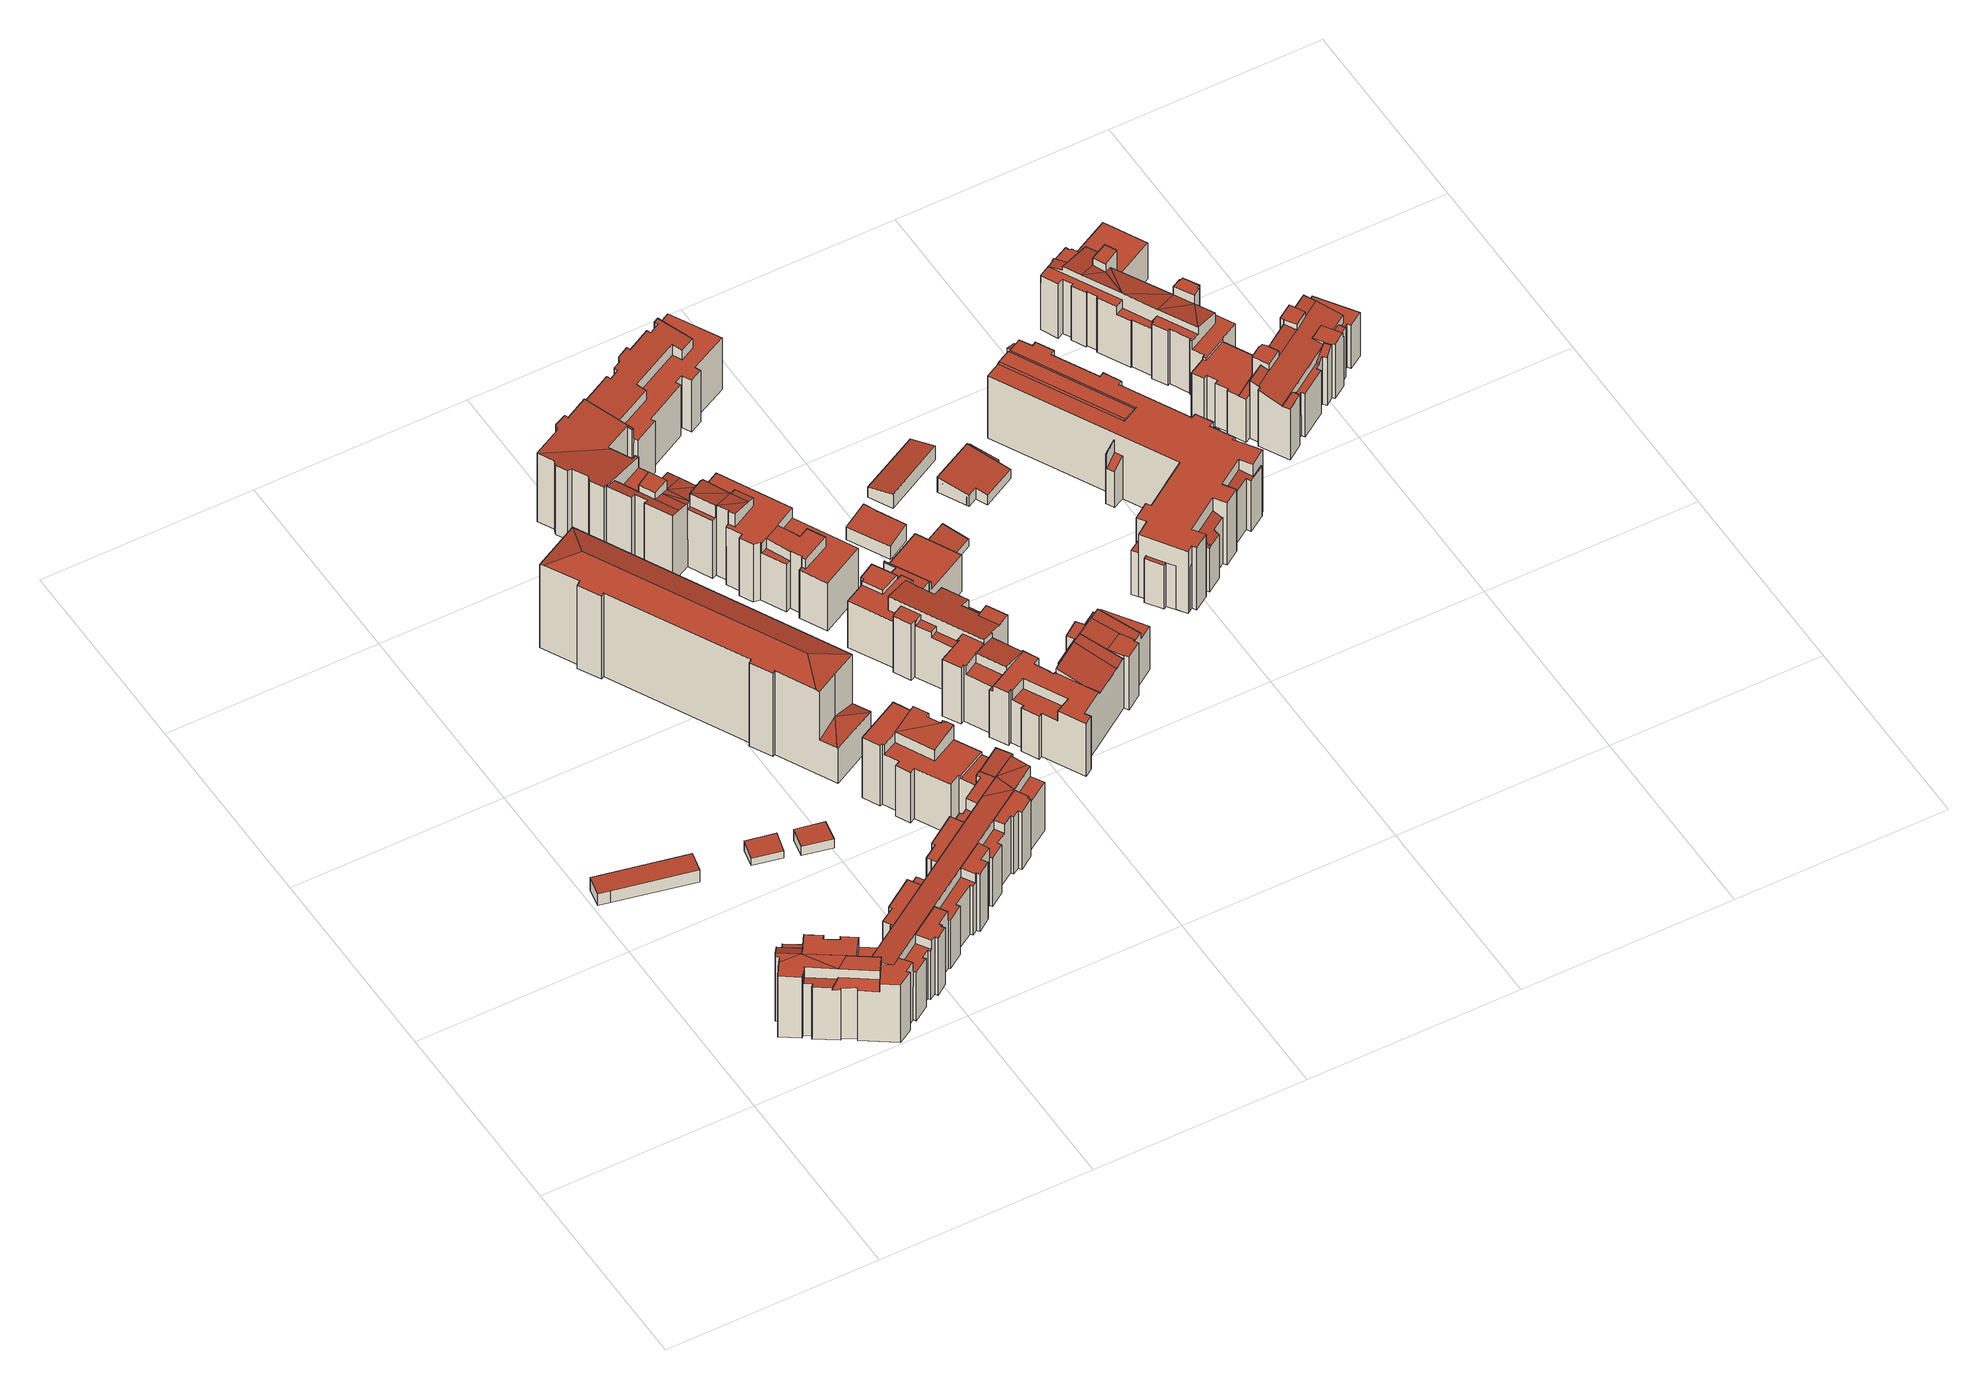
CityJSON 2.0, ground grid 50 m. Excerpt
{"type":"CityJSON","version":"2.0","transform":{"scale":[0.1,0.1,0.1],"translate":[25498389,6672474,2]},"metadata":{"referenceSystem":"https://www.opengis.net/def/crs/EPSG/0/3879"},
"CityObjects":{
"building1":{"type":"Building","attributes":{"dateOfConstruction":"1981-01-01","measuredHeight":3.8,"class":"Talousrakennukset","function":"Talousrakennukset","usage":"Talousrakennus","roofType":"2100","storeysAboveGround":1},"address":[{"Country":"Finland","Locality":"Helsinki","ThoroughfareNumber":"11","ThoroughfareName":"Linnankatu","PostCode":"00160"}],"geometry":[{"type":"Solid","lod":"2","boundaries":[[[[0,1,2,3,4]],[[5,4,3,6]],[[7,1,0,8]],[[5,6,9,7,8]],[[8,0,4,5]],[[6,3,2,9]],[[9,2,1,7]]]],"semantics":{"surfaces":[{"type":"RoofSurface"},{"type":"WallSurface"},{"type":"GroundSurface"}],"values":[[0,1,1,2,1,1,1]]}}]},
"building2":{"type":"Building","attributes":{"dateOfConstruction":"1989-01-01","measuredHeight":2.8,"usage":"Talousrakennus","roofType":"2100"},"address":[{"Country":"Finland","Locality":"Helsinki"}],"geometry":[{"type":"Solid","lod":"2","boundaries":[[[[10,11,12,13]],[[14,15,16,17]],[[16,11,10,17]],[[17,10,13,14]],[[15,12,11,16]],[[14,13,12,15]]]],"semantics":{"surfaces":[{"type":"RoofSurface"},{"type":"GroundSurface"},{"type":"WallSurface"}],"values":[[0,1,2,2,2,2]]}}]},
"building3":{"type":"Building","attributes":{"dateOfConstruction":"1981-01-01","measuredHeight":18.9,"class":"Asuinkerrostalot","function":"Muut kerrostalot","usage":"Asuinrakennus","roofType":"1000;2100","storeysAboveGround":5},"address":[{"Country":"Finland","Locality":"Helsinki","ThoroughfareNumber":"1","ThoroughfareName":"Katajanokanranta","PostCode":"00160"}],"geometry":[{"type":"MultiSurface","lod":"2","boundaries":[[[18,19,20,21,22,23]],[[24,25,26,27]],[[28,29,30,31,32,33]],[[34,35,36,37,38,39]],[[40,41,42,43]],[[44,45,46,47,48,49,50,51,52,53,54,55]],[[56,57,58,59]],[[60,61,62,63,64,65]],[[66,67,68,69]],[[70,71,72,73]],[[74,75,76,77]],[[78,79,80,18,23,81]],[[82,83,84,20,19,85,50,49]],[[86,87,88,89]],[[90,91,71,70]],[[92,93,94,95,96,97]],[[98,99,91,90]],[[100,101,102,103,81,23,22]],[[104,105,106,107,108]],[[22,21,100]],[[109,73,72,110,111,112]],[[53,113,114,115,54]],[[116,117,118,119]],[[113,120,121,114]],[[87,122,123,124,125,126,127,128,129,88]],[[130,131,132,133,134,135,75,74,136]],[[137,46,45,138]],[[139,58,57,112,111,140,141,142,143]],[[144,145,146,147]],[[31,30,148,149]],[[150,151,94,93]],[[147,146,152,153]],[[154,110,72,71,91,99,155,97,96,156]],[[153,152,67,66]],[[157,158,80,79]],[[159,160,161,162]],[[84,42,41,163,164,100,21,20]],[[165,123,122,166]],[[87,86,166,122]],[[167,168,169,170]],[[171,172,173,174,65,64]],[[175,176,165,166,86,89,177,178,179,180,181,182,183,184,185,186,144,147,153,66,69,187,116,119,188,189,150,93,92,190,98,90,70,73,109,56,59,191,192,193,194,167,170,195,196,197,198,199,200,105,104,201,24,27,202,32,31,149,203,61,60,204,205,159,162,35,34,206,83,82,207,208,137,138,209,210,211,212,213,214,215,216,217,157,79,78,218,219]],[[177,220,221,178]],[[222,163,41,40,223,224,225,172,171,226,227,228,229,230]],[[210,231,232,211]],[[233,51,50,85]],[[234,235,236,237,238,239,240,241]],[[144,186,242,243,244,145]],[[116,187,245,246,247,117]],[[181,180,248,249,250]],[[251,240,252]],[[192,132,131,193]],[[253,127,126,254]],[[255,256,257,230,229,258,259,260]],[[179,261,248,180]],[[142,257,256,262,143]],[[263,264,265]],[[38,37,224,223]],[[107,106,266,267]],[[138,45,44,209]],[[268,269,263,265]],[[207,48,47,208]],[[121,270,271,272,273,274,114]],[[243,242,275,276,277,278,250,249,279,280]],[[281,238,237,282]],[[60,65,174,204]],[[18,80,158,233,85,19]],[[182,278,277,183]],[[167,194,130,136,283,168]],[[169,168,283,74,77,281,282]],[[284,285,225,224,37,36,161,160]],[[205,204,174,173,285,284]],[[200,199,286,287,288]],[[181,250,278,182]],[[200,288,106,105]],[[30,29,227,226,63,62,289,148]],[[176,124,123,165]],[[183,277,276,184]],[[290,213,212,291]],[[74,283,136]],[[216,271,270,217]],[[64,63,226,171]],[[162,161,36,35]],[[239,292,240]],[[164,101,100]],[[52,120,113,53]],[[175,219,293,254,126,125]],[[294,279,249,248]],[[255,292,239,262,256]],[[193,131,130,194]],[[295,296,259,258]],[[211,232,291,212]],[[244,243,280,297]],[[184,276,275,185]],[[188,298,299,189]],[[300,301,247,246]],[[96,95,302,156]],[[28,33,295,258,229,228]],[[214,213,290,303,274,273]],[[82,49,48,207]],[[223,40,43,304,39,38]],[[251,305,306,267,266]],[[185,275,242,186]],[[240,287,286,307,241]],[[109,112,57,56]],[[154,140,111,110]],[[95,94,151,299,298,118,117,247,301,302]],[[254,293,308,253]],[[201,309,25,24]],[[195,170,169,282,237,236]],[[178,221,261,179]],[[175,125,124,176]],[[222,230,257,141,140,268]],[[248,261,221,220,310,311,294]],[[198,307,286,199]],[[127,253,308,269,268,140,154,156,302,301,300,297,280,279,294,311,128]],[[290,291,232,231,312,115,303]],[[234,241,307,198,197]],[[313,292,255,260]],[[203,289,62,61]],[[149,148,289,203]],[[195,236,235,196]],[[210,209,44,55,312,231]],[[84,83,206,304,43,42]],[[115,114,274,303]],[[54,115,312,55]],[[218,103,102,264,263,269,308,293,219]],[[240,251,266,106,288,287]],[[77,76,135,143,262,239,238,281]],[[205,284,160,159]],[[69,68,245,187]],[[246,245,68,67,152,146,145,244,297,300]],[[189,299,151,150]],[[196,235,234,197]],[[191,133,132,192]],[[267,306,108,107]],[[251,314,313,260,259,296,315,26,25,309,305]],[[119,118,298,188]],[[177,89,88,129,310,220]],[[208,47,46,137]],[[215,272,271,216]],[[214,273,272,215]],[[134,139,143,135]],[[172,225,285,173]],[[190,155,99,98]],[[314,252,240,292,313]],[[32,202,315,296,295,33]],[[92,97,155,190]],[[27,26,315,202]],[[310,129,128,311]],[[34,39,304,206]],[[268,265,222]],[[201,104,108,306,305,309]],[[157,217,270,121,120,52,51,233,158]],[[222,265,264,102,101,164,163]],[[228,227,29,28]],[[78,81,103,218]],[[139,134,133,191,59,58]],[[141,257,142]]],"semantics":{"surfaces":[{"type":"WallSurface"},{"type":"RoofSurface"},{"type":"GroundSurface"}],"values":[0,0,0,0,0,1,0,0,0,0,0,0,0,0,0,0,0,1,0,0,0,0,0,1,1,1,0,1,0,0,0,0,1,0,0,0,1,0,0,0,1,2,0,0,0,0,1,0,0,0,0,0,0,0,0,0,1,0,0,0,1,0,1,1,0,0,1,0,0,1,1,0,0,0,0,1,0,0,0,0,0,0,0,1,0,0,0,0,1,0,0,0,0,0,0,0,0,1,0,0,1,0,0,1,0,0,1,1,0,0,0,0,1,1,0,0,1,0,0,0,0,0,0,0,0,0,0,1,0,0,0,1,0,0,0,1,1,0,0,0,0,0,0,0,0,0,0,0,0,0,0,1,0,0,0,0,0,0,0]}}]},
"building4":{"type":"Building","attributes":{"dateOfConstruction":"1989-01-01","measuredHeight":3.2,"class":"Talousrakennukset","function":"Talousrakennukset","usage":"Talousrakennus","roofType":"2100","storeysAboveGround":1},"address":[{"Country":"Finland","Locality":"Helsinki","ThoroughfareNumber":"1","ThoroughfareName":"Katajanokanranta","PostCode":"00160"}],"geometry":[{"type":"Solid","lod":"2","boundaries":[[[[316,317,318,319]],[[320,316,319,321]],[[322,320,321,323]],[[316,320,322,317]],[[319,318,323,321]],[[317,322,323,318]]]],"semantics":{"surfaces":[{"type":"WallSurface"},{"type":"GroundSurface"},{"type":"RoofSurface"}],"values":[[0,0,0,1,2,0]]}}]},
"building5":{"type":"Building","attributes":{"dateOfConstruction":"1900-01-01","measuredHeight":26.5,"class":"Pienkerrostalot","function":"Muut kerrostalot","usage":"Asuinrakennus","roofType":"3200;3200","storeysAboveGround":5},"address":[{"Country":"Finland","Locality":"Helsinki","ThoroughfareNumber":"4","ThoroughfareName":"Puolipäivänkatu","PostCode":"00160"}],"geometry":[{"type":"Solid","lod":"2","boundaries":[[[[324,325,326,327]],[[328,329,330,324,327,331,332,333,334,335,336,337]],[[338,333,332,339]],[[335,334,340,341,342]],[[340,334,333,338]],[[330,343,325,324]],[[344,345,346,347]],[[337,336,348,349,350,351,352]],[[351,350,345,344]],[[353,344,347]],[[335,342,348,336]],[[344,354,352,351]],[[331,355,339,332]],[[329,356,343,330]],[[338,339,355,326,325,343,356,357,358,359,341,340]],[[360,354,344,353]],[[327,326,355,331]],[[358,349,348,359]],[[341,359,348,342]],[[328,337,352,354,360]],[[346,345,350,349,358,357]],[[328,360,353,347,346,357,356,329]]]],"semantics":{"surfaces":[{"type":"WallSurface"},{"type":"GroundSurface"},{"type":"RoofSurface"}],"values":[[0,1,0,0,0,0,0,0,0,2,0,2,0,0,2,2,0,2,2,0,2,0]]}}]},
"building6":{"type":"Building","attributes":{"dateOfConstruction":"1979-01-01","measuredHeight":20.8,"class":"Asuinkerrostalot","function":"Muut kerrostalot","usage":"Asuinrakennus","roofType":"1000;2100;2100","storeysAboveGround":5},"address":[{"Country":"Finland","Locality":"Helsinki","ThoroughfareNumber":"4","ThoroughfareName":"Merikasarminkatu","PostCode":"00160"}],"geometry":[{"type":"Solid","lod":"2","boundaries":[[[[361,362,363,364]],[[365,366,367,368]],[[369,370,371,372]],[[373,374,375,376]],[[377,378,379,380,381,382]],[[383,375,384,385]],[[386,387,388,389]],[[390,391,392,393,394,395,396,397,398,399,400,401,402,403,382,381,404,405,406,407,408,409]],[[410,411,412,413]],[[414,412,411,415,416,417,418,419,420,421,383,385,422,423,424,425]],[[426,396,395,427]],[[428,429,430,431]],[[432,428,431,433]],[[366,365,434,435,436]],[[437,403,402,438]],[[439,440,434,365,368,441,442,443,444,445,446,447,448,449,410,413,450,451,452,453,454,455,456,457,458,459,460,461,462,463,464,465,466,467,468,469,470,471,472,473,474,475,476,477,478,369,372,479,480,481,482,378,377,437,438,483,484,485,486,487,426,427,488,489,490,491]],[[486,398,397,487]],[[458,492,493,459]],[[489,393,392,490]],[[494,495,496,497]],[[498,499,496,495,500]],[[423,501,502,424]],[[363,417,416,364]],[[470,503,504,471]],[[505,390,409,506,507,508]],[[509,510,511,512,513,386,389,514,515,516]],[[413,412,414,450]],[[430,517,431]],[[442,441,518,519,421,420]],[[508,507,520,474,473,521]],[[374,522,384,375]],[[523,524,499,498]],[[455,454,525,526,429]],[[427,395,394,488]],[[408,527,506,409]],[[407,528,527,408]],[[459,493,529,460]],[[479,530,531,480]],[[532,502,501,374,373]],[[377,382,403,437]],[[487,397,396,426]],[[469,468,533,534,535]],[[453,452,532,373,376,536]],[[471,504,537,472]],[[490,392,391,491]],[[419,511,510,443,442,420]],[[538,430,429,526]],[[539,540,541,542,543,544,367,366,436,534,533,545,546,547]],[[548,536,376,375,549]],[[381,380,550,404]],[[430,551,552,517]],[[553,388,387,554,418,417,555,556,557,558]],[[559,531,530,371,370,560,561,562,563,520,507,506,527,528,564,565,550,380,379,566]],[[423,422,522,374,501]],[[435,567,568,505,508,521,537,504,503,535,534,436]],[[433,497,496,499]],[[449,448,361,364,416,415]],[[483,401,400,484]],[[467,545,533,468]],[[421,519,375,383]],[[512,418,554,513]],[[362,555,417,363]],[[563,562,476,475]],[[525,569,538,526]],[[511,419,418,512]],[[451,450,414,425]],[[435,434,440,567]],[[478,560,370,369]],[[517,570,571,572]],[[472,537,521,473]],[[466,546,545,467]],[[552,570,517]],[[446,445,516,515,558,557]],[[494,497,433,431,517]],[[456,573,574,457]],[[485,399,398,486]],[[498,500,575,576,577,523]],[[474,520,563,475]],[[443,510,509,444]],[[452,451,425,424,502,532]],[[438,402,401,483]],[[454,453,536,548,569,525]],[[513,554,387,386]],[[449,415,411,410]],[[476,562,561,477]],[[368,367,544,577,576,571,570,552,551,578,518,441]],[[469,535,503,470]],[[439,568,567,440]],[[430,549,578,551]],[[372,371,530,479]],[[465,547,546,466]],[[375,519,518,578,549]],[[575,572,571,576]],[[488,394,393,489]],[[439,491,391,390,505,568]],[[514,553,558,515]],[[446,557,556,447]],[[559,566,482,481]],[[553,514,389,388]],[[484,400,399,485]],[[529,493,492,574,573,432,433,499,524,579]],[[448,447,556,555,362,361]],[[457,574,492,458]],[[462,541,540,463]],[[569,548,549,430,538]],[[405,565,564,406]],[[480,531,559,481]],[[404,550,565,405]],[[543,579,524,523,577,544]],[[385,384,522,422]],[[461,460,529,579,543,542]],[[539,464,463,540]],[[461,542,541,462]],[[509,516,445,444]],[[464,539,547,465]],[[495,494,517,572,575,500]],[[477,561,560,478]],[[456,455,429,428,432,573]],[[482,566,379,378]],[[406,564,528,407]]]],"semantics":{"surfaces":[{"type":"RoofSurface"},{"type":"WallSurface"},{"type":"GroundSurface"}],"values":[[0,1,1,0,1,1,1,0,1,0,1,0,0,1,1,2,1,1,1,0,1,1,1,1,1,0,1,0,1,1,0,1,1,1,1,1,1,1,0,1,1,1,1,1,1,1,1,0,0,1,0,0,0,1,0,1,1,1,1,1,1,1,1,0,1,1,1,1,0,1,1,0,1,1,1,1,0,1,1,1,1,1,1,1,1,1,1,1,1,1,1,0,1,1,1,1,1,1,1,1,0,1,1,1,1,1,1,1,1,1,1,1,1,1,1,1,1,1,1,1]]}}]},
"building7":{"type":"Building","attributes":{"dateOfConstruction":"2012-01-01","measuredHeight":2.6,"usage":"Varastorakennus","roofType":"1000"},"address":[{"Country":"Finland","Locality":"Helsinki"}],"geometry":[{"type":"Solid","lod":"2","boundaries":[[[[580,581,582,583]],[[584,585,581,580]],[[586,587,585,584]],[[587,586,583,582]],[[583,586,584,580]],[[587,582,581,585]]]],"semantics":{"surfaces":[{"type":"WallSurface"},{"type":"GroundSurface"},{"type":"RoofSurface"}],"values":[[0,0,0,0,1,2]]}}]},
"building8":{"type":"Building","attributes":{"dateOfConstruction":"1981-01-01","measuredHeight":17.4,"class":"Asuinkerrostalot","function":"Muut kerrostalot","usage":"Asuinrakennus","roofType":"1000;2100;2100","storeysAboveGround":5},"address":[{"Country":"Finland","Locality":"Helsinki","ThoroughfareNumber":"1","ThoroughfareName":"Puolipäivänkatu","PostCode":"00160"}],"geometry":[{"type":"Solid","lod":"2","boundaries":[[[[588,589,590,591,592,593,594,595]],[[596,597,598,599]],[[600,601,602,603]],[[604,605,606,607,608,609]],[[610,611,606,605]],[[610,612,613,614,615,611]],[[616,617,618,619,620,621,622,623,624,625]],[[626,627,628,629]],[[630,631,632,633]],[[621,634,635,622]],[[636,637,638,639]],[[640,641,642,643]],[[644,645,646]],[[643,642,647,648]],[[649,650,651,652]],[[653,654,655,656,657,658]],[[659,660,661,662]],[[663,664,597,596]],[[665,666,667,668,669]],[[670,671,672,673]],[[640,674,593,592,675,641]],[[676,677,678,679]],[[680,681,682,677,676]],[[683,684,685,686,687,688]],[[689,690,667,666]],[[691,692,693]],[[653,658,613,612]],[[674,694,695,696,697,698,594,593]],[[691,699,692]],[[700,701,702,703,704,705]],[[706,707,708,709]],[[710,711,712,713,714,715]],[[625,624,716,717]],[[718,719,627,626]],[[720,721,722,723]],[[724,725,655,654]],[[673,672,726,727]],[[617,708,707,688,687,644,646,728,729,618]],[[697,696,730,731]],[[732,733,734,728,735]],[[734,733,736,630,633,737,628,627,719,738,739,609,608,740,741]],[[715,714,742,743,744,745,678,677,746,747,748]],[[749,750,751,752,753,754]],[[600,603,755,756,757,758]],[[692,759,760,693]],[[590,691,693,591]],[[761,668,667,690,732,735,646,645]],[[617,616,709,708]],[[619,618,729,762]],[[724,763,681,680,725]],[[759,764,760]],[[765,766,767,768]],[[665,669,637,636]],[[769,770,761,645,644,771]],[[735,728,646]],[[629,772,718,626]],[[699,773,692]],[[773,726,672,671,774,775,759,692]],[[598,597,664,754,753,720,723,776]],[[777,601,600,758,764,775,774,778]],[[716,624,623,779,780,713,712]],[[662,661,751,750]],[[781,782,631,630,736]],[[668,761,770]],[[783,784,681,763]],[[768,767,784,783]],[[785,739,738,786]],[[787,744,740,608,607]],[[788,620,619,762]],[[771,644,687,686]],[[679,678,745,789]],[[588,790,589]],[[657,656,615,614]],[[588,595,730]],[[629,628,737,772]],[[710,715,748,791]],[[785,604,609,739]],[[685,705,704,769,771,686]],[[614,613,658,657]],[[743,741,740,744]],[[749,754,664,663]],[[792,591,693,760,757,756]],[[717,716,712,711]],[[727,726,773,699,691,590,589,790,660,659]],[[789,745,744,787]],[[689,781,736,733,732,690]],[[746,793,794,747]],[[723,722,795,776]],[[764,758,757,760]],[[788,634,621,620]],[[759,775,764]],[[677,682,793,746]],[[714,713,780,742]],[[704,703,770,769]],[[796,599,598,776,795,797]],[[700,705,685,684]],[[798,650,649,755,603,602]],[[702,797,795,722,721,752,751,661,660,790,588,730,696,695,799,638,637,669,668,770,703]],[[753,752,721,720]],[[731,698,697]],[[648,647,652,651]],[[798,602,601,777]],[[635,779,623,622]],[[765,791,748,747,794,766]],[[786,738,719,718,772,737,632,631,782]],[[800,799,695,694]],[[632,737,633]],[[683,688,707,706]],[[639,638,799,800]],[[749,663,596,599,796,701,700,684,683,706,709,616,625,717,711,710,791,765,768,783,763,724,654,653,612,610,605,604,785,786,782,781,689,666,665,636,639,800,694,674,640,643,648,651,650,798,777,778,670,673,727,659,662,750]],[[793,682,681,784,767,766,794]],[[778,774,671,670]],[[649,652,647,642,641,675,792,756,755]],[[796,797,702,701]],[[734,741,743,742,780,779,635,634,788,762,729,728]],[[731,730,595,594,698]],[[675,592,591,792]],[[676,679,789,787,607,606,611,615,656,655,725,680]]]],"semantics":{"surfaces":[{"type":"RoofSurface"},{"type":"WallSurface"},{"type":"GroundSurface"}],"values":[[0,1,0,1,1,1,1,1,0,0,1,1,1,1,1,1,1,1,1,1,1,1,1,1,1,0,1,1,0,1,1,1,1,1,1,1,1,0,1,1,0,0,1,1,0,0,0,1,1,1,0,1,1,1,1,0,1,0,0,1,0,1,1,1,1,1,1,1,0,1,1,1,1,1,1,1,1,0,0,1,1,1,1,1,1,1,1,1,0,1,1,1,1,1,1,1,1,0,1,0,1,1,1,1,1,1,0,1,1,2,0,1,0,1,1,1,1,0]]}}]},
"building9":{"type":"Building","attributes":{"dateOfConstruction":"1979-01-01","measuredHeight":4.9,"class":"Talousrakennukset","function":"Talousrakennukset","usage":"Talousrakennus","roofType":"2100","storeysAboveGround":1},"address":[{"Country":"Finland","Locality":"Helsinki","ThoroughfareNumber":"4","ThoroughfareName":"Merikasarminkatu","PostCode":"00160"}],"geometry":[{"type":"Solid","lod":"2","boundaries":[[[[801,802,803,804]],[[805,806,807,803,802]],[[808,807,806,809]],[[804,803,807,808]],[[802,801,810,805]],[[809,810,801,804,808]],[[805,810,809,806]]]],"semantics":{"surfaces":[{"type":"WallSurface"},{"type":"RoofSurface"},{"type":"GroundSurface"}],"values":[[0,1,0,0,0,2,0]]}}]},
"building10":{"type":"Building","attributes":{"dateOfConstruction":"1981-01-01","measuredHeight":3.4,"class":"Talousrakennukset","function":"Talousrakennukset","usage":"Varastorakennus","roofType":"2100","storeysAboveGround":1},"address":[{"Country":"Finland","Locality":"Helsinki","ThoroughfareNumber":"1","ThoroughfareName":"Puolipäivänkatu","PostCode":"00160"}],"geometry":[{"type":"Solid","lod":"2","boundaries":[[[[811,812,813,814]],[[811,815,816,812]],[[813,812,816,817]],[[811,814,818,815]],[[814,813,817,818]],[[818,817,816,815]]]],"semantics":{"surfaces":[{"type":"WallSurface"},{"type":"GroundSurface"},{"type":"RoofSurface"}],"values":[[0,1,0,0,2,0]]}}]},
"building11":{"type":"Building","attributes":{"dateOfConstruction":"1979-01-01","measuredHeight":4,"class":"Talousrakennukset","function":"Talousrakennukset","usage":"Talousrakennus","roofType":"2100","storeysAboveGround":1},"address":[{"Country":"Finland","Locality":"Helsinki","ThoroughfareNumber":"4","ThoroughfareName":"Amiraalinkatu","PostCode":"00160"}],"geometry":[{"type":"Solid","lod":"2","boundaries":[[[[819,820,821,822]],[[819,823,824,820]],[[825,826,824,823]],[[822,825,823,819]],[[821,826,825,822]],[[820,824,826,821]]]],"semantics":{"surfaces":[{"type":"GroundSurface"},{"type":"WallSurface"},{"type":"RoofSurface"}],"values":[[0,1,2,1,1,1]]}}]},
"building12":{"type":"Building","attributes":{"dateOfConstruction":"2020-01-01","measuredHeight":4.4,"class":"Talousrakennukset","function":"Talousrakennukset","usage":"Varastorakennus","roofType":"2100","storeysAboveGround":1},"address":[{"Country":"Finland","Locality":"Helsinki","ThoroughfareNumber":"2","ThoroughfareName":"Amiraalinkatu","PostCode":"00160"}],"geometry":[{"type":"Solid","lod":"2","boundaries":[[[[827,828,829,830]],[[831,832,833,834]],[[830,829,832,831]],[[827,830,831,834,835,836]],[[834,833,837,835]],[[838,837,833,832,829,828]],[[835,837,838,836]],[[836,838,828,827]]]],"semantics":{"surfaces":[{"type":"WallSurface"},{"type":"GroundSurface"},{"type":"RoofSurface"}],"values":[[0,0,0,1,0,2,0,0]]}}]},
"building13":{"type":"Building","attributes":{"dateOfConstruction":"1979-01-01","dateOfDemolition":"2018-01-01","measuredHeight":3.2,"class":"Talousrakennukset","function":"Talousrakennukset","roofType":"2100","storeysAboveGround":1},"address":[{"Country":"Finland","Locality":"Helsinki"}],"geometry":[{"type":"Solid","lod":"2","boundaries":[[[[839,840,841,842]],[[843,844,840,839]],[[845,843,839,842]],[[845,846,844,843]],[[844,846,841,840]],[[845,842,841,846]]]],"semantics":{"surfaces":[{"type":"WallSurface"},{"type":"RoofSurface"},{"type":"GroundSurface"}],"values":[[0,1,0,0,0,2]]}}]},
"building14":{"type":"Building","attributes":{"dateOfConstruction":"2020-01-01","measuredHeight":18,"class":"Asuinkerrostalot","function":"Muut kerrostalot","usage":"Asuinrakennus","roofType":"1000","storeysAboveGround":5},"address":[{"Country":"Finland","Locality":"Helsinki","ThoroughfareNumber":"2","ThoroughfareName":"Amiraalinkatu","PostCode":"00160"}],"geometry":[{"type":"Solid","lod":"2","boundaries":[[[[847,848,849,850]],[[851,852,853,854]],[[855,856,857,858]],[[858,857,859,860]],[[861,862,863,864]],[[865,866,867,868,869,870,855,858,860,871,861,864,872,873,874,875,876,877,878,879,880,881,882,883,884,885,886,847,850,851,854,887,888,889]],[[866,890,891,867]],[[886,892,848,847]],[[881,893,894,882]],[[874,895,896,875]],[[888,897,898,889]],[[868,899,900,869]],[[882,894,901,883]],[[889,898,902,865]],[[878,903,904,879]],[[879,904,905,880]],[[885,906,892,886]],[[860,859,907,871]],[[869,900,908,870]],[[870,908,856,855]],[[876,909,910,877]],[[873,911,895,874]],[[880,905,893,881]],[[872,912,911,873]],[[867,891,899,868]],[[898,897,913,853,852,849,848,892,906,914,901,894,893,905,904,903,910,909,896,895,911,912,863,862,907,859,857,856,908,900,899,891,890,902]],[[864,863,912,872]],[[865,902,890,866]],[[883,901,914,884]],[[871,907,862,861]],[[850,849,852,851]],[[854,853,913,887]],[[875,896,909,876]],[[877,910,903,878]],[[887,913,897,888]],[[884,914,906,885]]]],"semantics":{"surfaces":[{"type":"WallSurface"},{"type":"GroundSurface"},{"type":"RoofSurface"}],"values":[[0,0,0,0,0,1,0,0,0,0,0,0,0,0,0,0,0,0,0,0,0,0,0,0,0,2,0,0,0,0,0,0,0,0,0,0]]}}]},
"building15":{"type":"Building","attributes":{"dateOfConstruction":"1979-01-01","dateOfDemolition":"2018-01-01","measuredHeight":18.3,"function":"Muut kerrostalot","roofType":"2100;2100;1000","storeysAboveGround":5},"address":[{"Country":"Finland","Locality":"Helsinki"}],"geometry":[{"type":"MultiSurface","lod":"2","boundaries":[[[915,916,917,918]],[[919,920,921,922]],[[923,924,925,926]],[[847,927,928,929]],[[930,931,932,933]],[[934,935,936,937]],[[938,939,940,941]],[[942,943,944,945,946,918,917,947,948]],[[949,950,951,952,953,954]],[[944,943,955,921,920,956,957,958,959,960,961,962,963,964,932,931]],[[965,956,920,919]],[[966,967,968,969,847,929,970,971,972,973,974,975,976,950,949,977,978,979,980,936,935,926,925,981,982,983,984,985,986,987,988,989,866,990,991,992,965,919,922,993,942,948,994,995,996,997,938,941,998,999]],[[966,1000,1001,967]],[[982,1002,1003,983]],[[929,928,1004,970]],[[979,978,1005,1006,1007,1008]],[[1003,1002,1009,924,923,1010,930,933,1011,1012]],[[992,957,956,965]],[[925,924,1009,981]],[[993,955,943,942]],[[1013,1014,1015,1016]],[[1017,1018,1004,928,927,1019,1020,1021,1022,1023,952,951,1024,1025,1026,1027]],[[970,1004,1018,971]],[[1022,1021,1028,1029]],[[1017,1027,973,972]],[[969,1019,927,847]],[[1030,1031,1032,940,939,1033,1034,1035,1036,1037,1038,1039]],[[1024,951,950,976]],[[1040,1038,1037]],[[1022,1029,1041,1042,1043,1044,1045]],[[1011,933,932,964,986,985]],[[941,940,1032,998]],[[998,1032,1031,999]],[[948,947,1046,994]],[[1036,1047,1037]],[[984,1012,1011,985]],[[975,1025,1024,976]],[[966,999,1031,1030,1048,1000]],[[997,1033,939,938]],[[915,918,946,1013,1016,1049,1050]],[[1015,1014,945,944,931,930,1010,1051]],[[1045,1023,1022]],[[1052,916,915,1050]],[[1045,1044,954,953]],[[973,1027,1026,974]],[[1028,1053,1041,1029]],[[968,967,1001,1021,1020]],[[1030,1039,1042,1041,1053,1048]],[[1013,946,945,1014]],[[1049,1054,1008,1007,1052,1050]],[[866,960,959,990]],[[979,1008,1054,980]],[[977,949,954,1044,1043]],[[971,1018,1017,972]],[[989,961,960,866]],[[934,937,1049,1016,1015,1051]],[[1026,1025,975,974]],[[995,1035,1034,996]],[[1006,1005,1040,1037,1047,1046,947]],[[981,1009,1002,982]],[[1021,1001,1000,1048,1053,1028]],[[1006,947,917,916,1052,1007]],[[991,958,957,992]],[[1003,1012,984,983]],[[988,962,961,989]],[[922,921,955,993]],[[978,977,1043,1042,1039,1038,1040,1005]],[[986,964,963,987]],[[987,963,962,988]],[[990,959,958,991]],[[996,1034,1033,997]],[[968,1020,1019,969]],[[926,935,934,1051,1010,923]],[[995,994,1046,1047,1036,1035]],[[936,980,1054,1049,937]]],"semantics":{"surfaces":[{"type":"RoofSurface"},{"type":"WallSurface"},{"type":"GroundSurface"}],"values":[0,1,1,1,0,1,1,1,1,0,1,2,1,1,1,1,0,1,1,1,0,0,1,1,1,1,0,1,1,0,1,1,1,1,1,1,1,1,1,1,1,1,0,0,1,0,1,1,0,0,1,1,1,1,1,0,1,1,0,1,0,1,1,1,1,1,1,1,1,1,1,1,1,1,1]}}]},
"building16":{"type":"Building","attributes":{"dateOfConstruction":"1982-01-01","measuredHeight":18.8,"class":"Asuinkerrostalot","function":"Muut kerrostalot","usage":"Asuinrakennus","roofType":"1000;2100","storeysAboveGround":5},"address":[{"Country":"Finland","Locality":"Helsinki","ThoroughfareNumber":"1","ThoroughfareName":"Amiraalinkatu","PostCode":"00160"}],"geometry":[{"type":"MultiSurface","lod":"2","boundaries":[[[1055,1056,1057,1058]],[[1059,1060,1061,1062,1063,1064,1065,1066,1067,1068]],[[1069,1070,1071,1072]],[[1073,1074,1075,1076]],[[1077,1078,1079,1080]],[[1081,1082,1083,1084]],[[1085,1086,1087,1088]],[[1089,1087,1090]],[[1091,1092,1093,1094]],[[1095,1096,1097,1098]],[[1077,1099,1100,1101,1102,1103,1104,1078]],[[1105,1097,1096,1106,1107,1108,1109,1110]],[[1111,1112,1113,1070,1069,1114]],[[1115,1116,1117,1118,1119,1120]],[[1121,1122,1123,1124,1112,1111,1125,1126,1127,1098,1128,1129,1130,1131,1132]],[[1133,1134,1135,1065,1064,1136,1089,1090,1137,1138,1139,1140]],[[1087,1086,1090]],[[1082,1141,1142,1087]],[[1143,1144,1145,1057,1056,1071,1070,1113]],[[1146,1131,1130,1147]],[[1148,1149,1150,1151,1152,1153]],[[1154,1155,1156,1157,1158,1159,1160,1161,1162,1133,1140,1163]],[[1139,1164,1165,1166,1167,1140]],[[1138,1137,1168,1169,1170]],[[1171,1172,1173,1174]],[[1153,1152,1175,1176,1177,1178,1179,1081,1084,1180]],[[1181,1182,1183,1184,1185,1186]],[[1187,1188,1189,1190]],[[1191,1192,1193,1194]],[[1154,1163,1195,1196]],[[1197,1183,1182,1198]],[[1086,1199,1090]],[[1200,1061,1060,1201]],[[1099,1077,1080,1202]],[[1055,1058,1203,1204,1197,1198,1205,1206,1207,1208,1187,1190,1209,1210,1211,1146,1147,1073,1076,1212,1213,1214,1215,1216,1217,1149,1148,1218,1200,1201,1219,1220,1221,1222,1223,1224,1225,1226,1227,1228,1229,1230,1196,1195,1231,1202,1080,1079,1232,1233,1116,1115,1234,1235,1236,1237,1238,1239,1240,1241,1242,1243,1244,1245,1246,1247,1248,1249,1250,1251,1252,1253,1191,1194]],[[1138,1170,1103,1102,1254,1139]],[[1253,1255,1192,1191]],[[1256,1257,1258,1135,1134,1259]],[[1168,1260,1261,1169]],[[1232,1173,1172,1233]],[[1199,1262,1260,1168]],[[1224,1161,1160,1225]],[[1202,1231,1167,1166,1100,1099]],[[1146,1211,1263,1264,1132,1131]],[[1207,1265,1266,1208]],[[1267,1268,1269,1270,1271,1272]],[[1258,1066,1065,1135]],[[1207,1206,1273,1274,1275,1265]],[[1181,1186,1123,1122,1276,1277,1278]],[[1246,1107,1106,1247]],[[1058,1057,1145,1203]],[[1209,1190,1189,1279,1280,1281]],[[1126,1270,1269,1127]],[[1248,1267,1272,1249]],[[1098,1097,1105,1128]],[[1213,1282,1283,1214]],[[1121,1132,1264,1284,1285,1286,1287]],[[1212,1288,1282,1213]],[[1285,1284,1280,1279]],[[1180,1084,1083,1136,1064,1063]],[[1082,1087,1089]],[[1241,1178,1177,1242]],[[1237,1289,1290,1238]],[[1083,1082,1136]],[[1073,1147,1130,1129,1092,1091,1074]],[[1197,1204,1144,1143,1184,1183]],[[1203,1145,1144,1204]],[[1224,1223,1256,1259,1162,1161]],[[1245,1108,1107,1246]],[[1215,1291,1292,1216]],[[1072,1071,1056,1055,1194,1193]],[[1136,1082,1089]],[[1123,1186,1185,1124]],[[1275,1274,1287,1286]],[[1101,1165,1164,1254,1102]],[[1171,1174,1104,1103,1170,1169,1261,1293]],[[1088,1294,1295,1296,1297,1120,1119,1085]],[[1238,1290,1298,1239]],[[1160,1159,1226,1225]],[[1237,1236,1295,1294,1299,1289]],[[1208,1266,1188,1187]],[[1300,1176,1175,1301]],[[1121,1276,1122]],[[1249,1272,1271,1302,1250]],[[1088,1087,1142,1299,1294]],[[1219,1059,1068,1220]],[[1303,1304,1125,1111,1114]],[[1216,1292,1305,1217]],[[1220,1068,1067,1221]],[[1185,1184,1143,1113,1112,1124]],[[1209,1281,1306,1210]],[[1248,1247,1106,1096,1095,1307,1268,1267]],[[1150,1149,1217,1305]],[[1263,1306,1281,1280,1284,1264]],[[1098,1127,1307,1095]],[[1250,1302,1308,1251]],[[1227,1158,1157,1228]],[[1228,1157,1156,1229]],[[1134,1133,1162,1259]],[[1218,1148,1153,1180,1063,1062]],[[1222,1221,1067,1066,1258,1257]],[[1252,1309,1255,1253]],[[1243,1242,1177,1176,1300,1310]],[[1311,1312,1110,1109,1313]],[[1137,1090,1199]],[[1210,1306,1263,1211]],[[1075,1074,1091,1094,1312,1311]],[[1205,1314,1273,1206]],[[1141,1315,1316,1298,1290,1289,1299,1142]],[[1201,1060,1059,1219]],[[1303,1114,1069,1072,1193,1192,1255,1309]],[[1231,1195,1163,1140,1167]],[[1179,1315,1141,1082,1081]],[[1239,1298,1316,1240]],[[1100,1166,1165,1101]],[[1232,1079,1078,1104,1174,1173]],[[1205,1198,1182,1181,1278,1314]],[[1240,1316,1315,1179,1178,1241]],[[1105,1110,1312,1094,1093,1128]],[[1252,1251,1308,1304,1303,1309]],[[1126,1125,1304,1308,1302]],[[1243,1310,1317,1244]],[[1235,1296,1295,1236]],[[1234,1297,1296,1235]],[[1212,1076,1075,1311,1288]],[[1230,1155,1154,1196]],[[1274,1273,1314,1278,1276,1121,1287]],[[1218,1062,1061,1200]],[[1301,1175,1152,1151]],[[1302,1271,1270,1126]],[[1116,1233,1172,1171,1293,1117]],[[1118,1117,1293,1261,1260,1262]],[[1150,1305,1292,1291,1283,1282,1288,1311,1313,1317,1310,1300,1301,1151]],[[1229,1156,1155,1230]],[[1127,1269,1268,1307]],[[1245,1244,1317,1313,1109,1108]],[[1214,1283,1291,1215]],[[1115,1120,1297,1234]],[[1129,1128,1093,1092]],[[1118,1262,1199,1086,1085,1119]],[[1226,1159,1158,1227]],[[1222,1257,1256,1223]],[[1279,1189,1188,1266,1265,1275,1286,1285]],[[1199,1168,1137]]],"semantics":{"surfaces":[{"type":"WallSurface"},{"type":"RoofSurface"},{"type":"GroundSurface"}],"values":[0,1,0,0,0,0,0,1,0,0,1,1,0,0,1,0,1,0,1,0,0,1,1,1,1,1,1,0,0,0,0,1,0,0,2,0,0,1,0,0,0,0,0,0,0,1,0,0,0,0,0,0,0,0,0,0,0,0,0,0,1,0,0,1,0,0,0,0,0,0,0,1,0,0,0,0,1,0,0,0,0,0,0,0,0,0,0,0,0,0,0,0,0,1,1,0,0,0,0,0,0,0,0,0,1,0,1,0,1,0,1,0,0,0,0,0,0,0,0,0,1,0,0,0,0,0,1,0,0,0,0,1,1,0,0,0,0,0,1,0,0,0,1,1]}}]}
},
"vertices":[
[33,628,46],[217,588,46],[226,632,50],[14,678,50],[6,634,46],[6,634,12],[14,678,12],[217,588,12],[33,628,12],[226,632,12],
[392,550,44],[401,594,52],[333,608,52],[324,565,44],[324,565,24],[333,608,24],[401,594,24],[392,550,24],
[847,481,140],[772,432,140],[772,432,171],[784,439,171],[784,439,168],[847,481,168],[270,184,1],[270,184,180],[299,165,180],[299,165,1],[410,156,152],[410,156,170],[413,158,170],[413,158,1],[369,128,1],[369,128,152],[705,383,1],[599,313,1],[599,313,170],[669,360,170],[669,360,140],[705,383,140],[735,360,140],[735,360,171],[722,386,171],[722,386,140],[669,563,147],[657,557,147],[673,524,147],[686,531,147],[726,455,147],[753,469,147],[756,465,147],[826,502,147],[795,561,147],[732,528,147],[689,614,147],[653,596,147],[379,23,1],[379,23,169],[345,3,169],[345,3,1],[539,273,1],[434,203,1],[434,203,170],[505,250,170],[505,250,140],[539,273,140],[574,156,1],[574,156,141],[537,131,141],[537,131,1],[403,40,1],[403,40,141],[399,46,141],[399,46,1],[241,87,152],[252,94,158],[252,94,157],[252,94,153],[865,445,1],[845,483,1],[845,483,140],[865,445,173],[753,469,1],[777,422,1],[777,422,171],[756,465,140],[781,296,1],[781,296,167],[777,302,167],[777,302,1],[440,64,1],[440,64,141],[458,77,1],[473,86,1],[473,86,167],[463,80,167],[463,80,141],[458,77,141],[436,70,1],[436,70,141],[797,416,171],[803,404,173],[858,439,173],[857,441,172],[206,238,1],[187,211,1],[187,211,175],[187,211,155],[206,238,151],[375,30,1],[398,45,141],[398,45,169],[375,30,169],[732,528,178],[689,614,178],[689,614,175],[499,113,1],[499,113,167],[503,107,167],[503,107,1],[795,561,190],[788,574,190],[797,305,167],[802,298,167],[835,321,167],[831,328,167],[836,330,167],[820,360,167],[742,309,167],[754,287,167],[244,71,146],[246,75,148],[275,56,149],[273,52,146],[310,27,146],[322,46,158],[230,80,146],[673,524,1],[657,557,1],[310,27,169],[379,70,169],[362,58,169],[340,73,169],[322,46,169],[624,190,1],[624,190,141],[620,196,141],[620,196,1],[403,174,170],[403,174,1],[477,79,1],[477,79,167],[569,164,141],[569,164,1],[379,70,141],[454,82,141],[443,112,141],[838,479,1],[838,479,140],[569,283,1],[569,283,170],[603,306,170],[603,306,1],[750,370,171],[803,404,171],[802,298,1],[797,305,1],[196,103,1],[196,103,151],[201,109,152],[201,109,1],[523,220,140],[583,260,140],[574,273,140],[550,257,140],[831,328,1],[835,321,1],[729,271,1],[733,262,1],[698,239,1],[694,245,1],[664,226,1],[669,219,1],[668,218,1],[672,213,1],[641,191,1],[636,198,1],[533,134,1],[500,105,1],[505,98,1],[454,82,1],[273,52,1],[275,56,1],[246,75,1],[244,71,1],[184,120,1],[180,114,1],[139,142,1],[164,178,1],[157,184,1],[179,216,1],[275,192,1],[303,173,1],[438,196,1],[550,257,1],[575,274,1],[709,378,1],[726,455,1],[686,531,1],[669,563,1],[651,600,1],[644,597,1],[625,636,1],[729,690,1],[768,614,1],[760,610,1],[776,579,1],[783,583,1],[857,441,1],[896,370,1],[729,271,141],[733,262,141],[750,370,176],[687,329,140],[687,329,170],[583,260,170],[523,220,170],[414,149,170],[414,149,152],[319,87,152],[319,87,176],[651,600,175],[644,597,175],[826,502,140],[139,142,178],[180,114,178],[184,120,179],[186,119,179],[195,133,183],[252,94,183],[206,162,190],[156,168,185],[636,198,167],[634,197,167],[634,197,141],[533,134,141],[532,134,141],[532,134,167],[694,245,141],[694,245,167],[664,226,167],[217,178,180],[206,162,181],[820,360,141],[836,330,141],[282,112,190],[340,73,190],[340,73,173],[298,101,152],[298,101,180],[282,112,180],[698,239,141],[322,46,183],[876,406,170],[858,439,176],[803,404,176],[224,187,175],[224,187,155],[820,360,169],[880,399,169],[783,583,190],[776,579,189],[760,610,189],[768,614,190],[751,647,190],[641,191,167],[672,213,167],[668,218,167],[669,219,167],[682,269,167],[616,226,167],[195,133,153],[186,119,152],[230,80,151],[575,274,170],[574,273,170],[157,184,188],[162,191,190],[179,216,176],[438,196,170],[729,690,175],[625,636,175],[281,112,190],[896,370,141],[682,269,141],[334,152,152],[334,152,180],[616,226,141],[500,105,167],[505,98,167],[516,160,141],[516,160,167],[443,112,167],[751,647,175],[709,378,140],[242,214,180],[242,214,151],[164,178,187],[880,399,141],[275,192,180],[754,287,141],[742,309,141],[653,596,175],[281,112,180],[206,162,180],[303,173,180],
[496,527,19],[502,572,19],[502,572,52],[496,527,45],[428,543,19],[428,543,45],[436,586,19],[436,586,52],
[490,857,23],[490,857,265],[497,861,268],[497,861,23],[593,676,23],[523,810,23],[517,807,23],[335,1173,23],[328,1169,23],[300,1220,23],[309,1225,23],[265,1309,23],[375,1366,23],[702,733,23],[300,1220,264],[328,1169,264],[309,1225,268],[269,1301,267],[265,1309,264],[517,807,265],[623,742,142],[623,742,264],[572,715,264],[572,715,125],[375,1366,264],[682,773,264],[682,772,264],[682,772,123],[702,733,123],[591,679,125],[699,731,124],[335,1173,267],[523,810,267],[568,723,267],[593,801,288],[346,1277,288],[593,676,124],
[738,1131,176],[749,1136,176],[725,1191,176],[711,1184,176],[599,1511,37],[599,1511,217],[609,1516,215],[609,1516,37],[714,1761,37],[714,1761,228],[741,1775,228],[741,1775,37],[669,1290,241],[734,1275,230],[715,1315,230],[669,1291,241],[845,1820,37],[826,1810,37],[826,1810,227],[837,1816,227],[837,1816,186],[845,1820,186],[715,1315,204],[728,1322,228],[728,1322,204],[811,1173,176],[811,1173,204],[831,1134,204],[831,1134,176],[644,1583,186],[645,1584,186],[650,1574,186],[707,1603,186],[702,1612,186],[803,1665,186],[797,1676,186],[817,1685,186],[828,1664,186],[858,1679,186],[852,1692,186],[941,1736,186],[881,1850,186],[851,1834,186],[876,1742,186],[841,1724,186],[830,1746,186],[712,1685,186],[722,1664,186],[627,1616,186],[694,1190,37],[694,1190,204],[679,1220,204],[679,1220,37],[689,1225,204],[710,1187,204],[711,1184,204],[725,1191,204],[764,1211,204],[814,1238,204],[731,1400,204],[686,1377,204],[749,1283,204],[688,1251,204],[680,1265,204],[672,1260,204],[797,1676,37],[803,1665,37],[625,1340,222],[630,1342,220],[638,1347,219],[599,1391,222],[603,1329,226],[577,1380,226],[573,1561,37],[573,1561,218],[577,1554,217],[851,1834,37],[881,1850,37],[640,1581,37],[635,1592,37],[682,1375,37],[731,1400,37],[886,1097,37],[783,1043,37],[752,1104,37],[763,1111,37],[750,1137,37],[738,1131,37],[710,1187,37],[689,1225,37],[672,1260,37],[682,1266,37],[668,1293,37],[657,1288,37],[630,1342,37],[581,1317,37],[550,1378,37],[561,1383,37],[547,1411,37],[536,1404,37],[508,1458,37],[499,1452,37],[483,1482,37],[489,1498,37],[470,1532,37],[459,1528,37],[446,1554,37],[451,1569,37],[432,1605,37],[500,1640,37],[504,1654,37],[533,1667,37],[536,1659,37],[666,1727,37],[670,1718,37],[695,1732,37],[691,1740,37],[709,1749,37],[745,1768,37],[800,1797,37],[805,1789,37],[831,1803,37],[941,1736,37],[852,1692,37],[858,1679,37],[828,1664,37],[817,1685,37],[702,1612,37],[707,1603,37],[650,1574,37],[645,1584,37],[561,1383,229],[547,1411,229],[615,1399,245],[595,1438,245],[559,1416,245],[577,1380,245],[559,1416,185],[559,1416,226],[595,1438,185],[688,1251,241],[680,1265,241],[500,1640,236],[504,1654,237],[644,1583,216],[627,1616,213],[591,1688,227],[591,1688,236],[783,1043,176],[886,1097,176],[814,1238,176],[764,1211,176],[787,1161,176],[765,1100,176],[761,1109,176],[752,1104,176],[615,1399,219],[682,1375,231],[686,1377,230],[666,1727,227],[536,1659,236],[749,1283,228],[533,1468,185],[533,1468,226],[657,1288,204],[630,1342,204],[722,1664,213],[712,1685,217],[536,1404,232],[745,1768,227],[800,1797,227],[682,1266,241],[451,1569,235],[433,1603,235],[432,1605,236],[668,1293,241],[533,1667,237],[638,1347,204],[489,1498,235],[483,1482,238],[499,1452,237],[508,1458,235],[509,1456,235],[613,1509,215],[446,1554,238],[459,1528,238],[470,1532,235],[666,1292,241],[638,1347,241],[876,1742,212],[681,1376,208],[679,1381,208],[765,1100,204],[787,1161,204],[749,1136,204],[750,1137,204],[763,1111,204],[761,1109,204],[805,1789,225],[709,1749,227],[691,1740,227],[695,1732,225],[670,1718,225],[830,1746,217],[841,1724,213],[831,1803,225],[635,1592,218],[640,1581,216],[666,1292,204],[658,1421,209],[645,1447,209],[603,1422,219],[581,1317,232],[550,1378,232],[603,1422,185],[645,1447,185],[613,1509,185],[681,1376,231],[509,1456,232],
[975,917,34],[975,917,60],[1010,935,60],[1010,935,34],[984,899,34],[984,899,60],[1019,916,34],[1019,916,60],
[1086,538,173],[1103,506,165],[1171,551,165],[1123,642,186],[1078,612,186],[1078,611,186],[1074,609,186],[1055,596,186],[958,570,20],[958,570,145],[967,574,145],[967,574,20],[1263,613,145],[1298,636,145],[1237,728,145],[1207,708,145],[930,944,20],[973,965,20],[973,965,149],[931,944,149],[931,944,181],[930,944,181],[974,962,20],[974,962,149],[1081,1017,20],[1081,1017,126],[978,964,126],[978,964,149],[927,765,20],[927,765,183],[925,768,183],[925,768,155],[896,824,155],[896,824,170],[879,856,170],[879,856,183],[878,858,183],[878,858,20],[983,849,155],[983,849,181],[1003,811,181],[1003,811,155],[1020,762,182],[1048,778,182],[1024,823,182],[996,807,182],[914,833,170],[897,866,170],[1030,641,20],[1030,641,173],[1047,606,173],[1047,606,20],[1074,620,20],[1074,620,171],[1137,661,171],[1137,661,20],[938,716,183],[938,716,185],[949,722,183],[1126,677,171],[1126,677,20],[1175,686,171],[1175,686,20],[1163,703,20],[1163,703,171],[1030,1116,20],[923,1060,20],[923,1060,149],[926,1062,149],[926,1062,126],[1030,1116,126],[1048,469,20],[1048,469,173],[1055,456,173],[1055,456,20],[978,532,20],[978,532,145],[1046,649,20],[1029,685,20],[1029,685,173],[1030,682,173],[1046,649,173],[1242,585,20],[1242,585,173],[1205,560,173],[1205,560,20],[1078,611,20],[1078,612,171],[921,1001,149],[921,1001,154],[933,1007,154],[933,1007,149],[910,1021,149],[910,1021,165],[921,1001,165],[901,702,20],[932,641,20],[932,641,157],[904,697,157],[904,697,183],[901,702,183],[1025,685,20],[1025,685,174],[1196,568,165],[1178,601,173],[1146,657,186],[1050,597,20],[1050,597,173],[1054,599,173],[1054,599,171],[1074,609,171],[1197,568,165],[923,637,20],[944,596,20],[944,596,173],[927,629,173],[927,629,157],[923,637,157],[892,697,20],[892,697,183],[871,736,183],[871,736,20],[856,898,20],[847,892,20],[847,892,183],[854,897,183],[854,897,154],[856,898,154],[867,853,183],[867,853,20],[1005,860,155],[1005,860,176],[1040,521,145],[1040,521,173],[990,616,173],[990,616,145],[936,1034,20],[936,1034,149],[1198,570,173],[1198,570,20],[967,732,183],[943,778,183],[1055,596,173],[1055,596,171],[993,746,174],[993,746,188],[967,732,193],[967,732,179],[992,748,188],[1024,823,176],[975,917,176],[951,904,181],[920,967,181],[861,935,194],[875,908,154],[861,935,154],[920,967,154],[946,981,154],[874,979,154],[851,1023,154],[803,998,154],[986,536,20],[1036,442,20],[1036,442,173],[1004,502,173],[1004,502,145],[986,536,145],[1207,708,171],[1212,698,171],[1212,698,186],[1263,613,165],[1221,628,173],[1188,683,186],[971,652,185],[943,778,155],[910,1021,20],[1239,597,165],[857,1026,20],[857,1026,165],[854,1033,165],[854,1033,20],[971,652,157],[971,652,173],[938,716,157],[1024,823,155],[1197,568,173],[1236,595,173],[1239,597,173],[955,598,145],[1298,636,20],[1236,595,20],[897,866,183],[875,908,183],[992,748,20],[1048,778,20],[892,1054,20],[892,1054,165],[951,904,20],[975,917,20],[920,967,149],[914,833,155],[946,981,149],[1103,506,173],[803,998,20],[1123,642,171],[874,979,165],[851,1023,165],[955,598,173],[953,602,20],[953,602,173],[1237,728,20],[1045,605,173],[1045,605,20],
[1017,1250,32],[1017,1250,80],[1050,1186,80],[1050,1186,32],[1004,1278,81],[947,1250,69],[997,1157,69],[997,1157,32],[947,1250,32],[1004,1278,32],
[1076,1070,30],[1151,1110,30],[1151,1110,52],[1076,1070,52],[1047,1125,30],[1122,1164,30],[1122,1164,64],[1047,1125,64],
[1046,1333,30],[1188,1406,30],[1216,1354,30],[1074,1280,30],[1046,1333,59],[1188,1406,59],[1074,1280,70],[1216,1354,70],
[1176,1277,26],[1176,1277,70],[1275,1328,70],[1275,1328,26],[1323,1235,26],[1323,1235,53],[1246,1195,53],[1246,1195,26],[1233,1221,26],[1211,1210,26],[1233,1221,58],[1211,1210,58],
[1176,1277,59],[1284,1333,59],[1284,1333,27],[1176,1277,27],[1208,1215,52],[1316,1271,52],[1208,1215,27],[1316,1271,27],
[1445,735,17],[1445,735,197],[1383,827,197],[1383,827,17],[1416,850,17],[1416,850,197],[1403,870,197],[1403,870,17],[1540,1249,17],[1540,1249,197],[1551,1255,197],[1551,1255,17],[1571,1215,197],[1571,1215,17],[1641,1056,17],[1641,1056,197],[1652,1061,197],[1652,1061,17],[1345,1365,17],[1451,1420,17],[1466,1392,17],[1476,1398,17],[1497,1358,17],[1486,1352,17],[1561,1210,17],[1672,1023,17],[1661,1017,17],[1689,964,17],[1682,961,17],[1719,905,17],[1682,880,17],[1664,907,17],[1600,864,17],[1618,837,17],[1582,813,17],[1564,840,17],[1483,786,17],[1501,759,17],[1465,735,17],[1459,745,17],[1440,895,17],[1447,885,17],[1557,959,17],[1451,1420,197],[1466,1392,197],[1459,745,197],[1582,813,197],[1564,840,197],[1689,964,197],[1682,961,197],[1447,885,197],[1557,959,197],[1476,1398,197],[1497,1358,197],[1483,786,197],[1345,1365,197],[1664,907,197],[1600,864,197],[1618,837,197],[1465,735,197],[1561,1210,197],[1486,1352,197],[1719,905,197],[1682,880,197],[1661,1017,197],[1672,1023,197],[1440,895,197],[1501,759,197],
[1627,1006,176],[1628,1004,176],[1658,1022,155],[1656,1025,155],[1555,1221,17],[1555,1221,185],[1567,1227,179],[1567,1227,17],[1458,1086,161],[1498,1105,185],[1498,1105,17],[1458,1086,17],[1445,735,144],[1417,775,144],[1417,775,17],[1523,1118,200],[1553,1133,200],[1414,1401,200],[1384,1385,200],[1468,1067,120],[1468,1067,17],[1502,1084,17],[1502,1084,150],[1705,907,17],[1705,907,165],[1712,896,163],[1712,896,17],[1575,1184,17],[1575,1184,184],[1591,1153,184],[1591,1153,156],[1656,1025,156],[1658,1022,181],[1658,1022,17],[1547,928,17],[1451,866,17],[1451,866,144],[1452,867,144],[1452,867,143],[1547,928,143],[1587,1189,180],[1488,1349,185],[1500,1355,180],[1480,1393,180],[1468,1387,185],[1451,1420,185],[1446,1417,187],[1442,1425,187],[1419,1414,196],[1423,1405,196],[1488,1349,17],[1544,800,17],[1550,789,17],[1513,765,17],[1506,776,17],[1410,771,17],[1385,807,17],[1393,813,17],[1373,840,17],[1410,863,17],[1406,870,17],[1437,888,17],[1553,919,17],[1592,958,17],[1581,976,17],[1564,965,17],[1485,1132,17],[1479,1130,17],[1410,1263,17],[1405,1261,17],[1349,1367,17],[1423,1405,17],[1419,1414,17],[1442,1425,17],[1446,1417,17],[1468,1387,17],[1480,1393,17],[1500,1355,17],[1587,1189,17],[1670,1028,17],[1691,987,17],[1679,980,17],[1715,914,17],[1672,870,17],[1666,880,17],[1544,800,150],[1550,789,143],[1479,1130,182],[1410,1263,182],[1410,771,144],[1592,958,170],[1582,974,170],[1582,974,165],[1581,976,165],[1485,1132,185],[1459,1084,161],[1349,1367,179],[1405,1261,179],[1631,1009,177],[1564,1139,177],[1517,1114,171],[1587,980,171],[1393,813,144],[1385,807,144],[1506,776,144],[1513,765,144],[1520,770,144],[1455,863,144],[1454,864,144],[1437,888,144],[1406,870,144],[1410,863,144],[1373,840,144],[1494,808,168],[1470,841,175],[1619,849,165],[1666,880,165],[1672,870,163],[1715,914,165],[1679,980,177],[1691,987,177],[1679,1011,182],[1670,1006,182],[1582,948,182],[1573,939,181],[1582,948,169],[1584,916,175],[1573,939,146],[1553,919,152],[1548,926,143],[1454,864,143],[1670,1028,183],[1679,1011,183],[1619,849,150],[1564,966,150],[1587,981,170],[1459,1084,120],[1588,978,170],[1603,880,168],[1564,965,150],
[2049,1153,19],[2049,1153,163],[2054,1145,163],[2054,1145,19],[1733,1306,177],[1738,1309,177],[1761,1264,177],[1758,1263,177],[1761,1258,177],[1780,1268,177],[1735,1354,177],[1719,1346,177],[1720,1343,177],[1714,1340,177],[2045,1160,145],[2045,1160,163],[2049,1154,163],[2049,1154,145],[1800,1096,19],[1800,1096,144],[1788,1089,144],[1788,1089,19],[1685,1634,151],[1690,1624,151],[1690,1624,19],[1685,1634,19],[1815,1341,151],[1815,1341,182],[1838,1298,182],[1838,1298,151],[1720,1515,151],[1720,1515,182],[1791,1385,182],[1791,1385,151],[1735,1354,196],[1697,1428,196],[1800,1095,144],[1800,1095,187],[1841,1122,187],[1841,1122,144],[1873,1153,186],[1873,1153,199],[1886,1127,199],[1886,1127,182],[1625,1604,151],[1630,1595,151],[1636,1598,151],[1653,1566,151],[1709,1595,151],[1694,1625,151],[1851,1104,199],[1872,1153,199],[1867,1160,199],[1860,1157,199],[1859,1158,199],[1832,1140,199],[2065,1174,167],[2022,1145,167],[2022,1145,163],[2065,1174,145],[1745,1521,19],[1741,1529,19],[1741,1529,207],[1742,1527,207],[1742,1527,151],[1745,1521,151],[1983,1119,167],[1989,1123,167],[1975,1144,173],[2008,1166,173],[2031,1224,182],[1988,1196,182],[1956,1173,182],[1851,1104,182],[1810,1076,182],[1812,1073,181],[1804,1068,181],[1830,1017,167],[1697,1428,177],[1697,1428,154],[1735,1354,154],[1780,1268,196],[1651,1515,196],[1631,1555,195],[1631,1555,184],[1615,1584,177],[1815,1341,206],[1791,1385,206],[2035,1125,163],[2038,1126,163],[2034,1132,163],[1804,1068,19],[1812,1073,19],[1774,1233,19],[1730,1209,19],[1730,1209,144],[1769,1230,144],[1769,1230,151],[1774,1233,151],[1608,1532,177],[1622,1539,177],[1634,1517,177],[1628,1514,177],[1644,1483,177],[1647,1485,177],[1659,1462,177],[1656,1460,177],[1678,1418,177],[1589,1571,177],[1653,1566,184],[1636,1598,177],[1630,1595,177],[1631,1593,177],[1690,1535,186],[1730,1555,176],[1709,1595,176],[1743,1530,124],[1847,1584,124],[1798,1679,124],[1694,1625,124],[1773,1223,151],[1829,1252,151],[1828,1254,151],[1872,1277,151],[1833,1353,151],[1761,1258,151],[1999,1109,175],[2001,1110,175],[2005,1105,175],[2035,1125,175],[2008,1166,175],[1975,1144,175],[1898,1041,19],[1898,1041,145],[1893,1049,145],[1893,1049,19],[2075,1160,19],[2075,1160,145],[2070,1168,145],[2070,1168,19],[1589,1571,19],[1608,1532,19],[2005,1105,19],[2001,1110,19],[1703,1506,186],[1761,1264,19],[1738,1309,19],[1625,1604,19],[2034,1132,19],[2038,1126,19],[1981,1096,19],[1975,1104,19],[1954,1090,19],[1959,1082,19],[1872,1035,19],[1877,1027,19],[1839,1001,19],[1767,1129,19],[1771,1132,19],[1756,1159,19],[1765,1163,19],[1753,1186,19],[1744,1182,19],[1758,1263,19],[1733,1306,19],[1714,1340,19],[1720,1343,19],[1696,1389,19],[1694,1387,19],[1656,1460,19],[1659,1462,19],[1647,1485,19],[1644,1483,19],[1628,1514,19],[1634,1517,19],[1622,1539,19],[1631,1593,19],[1798,1679,19],[1847,1584,19],[1737,1516,19],[1742,1505,19],[1751,1510,19],[1812,1393,19],[1819,1396,19],[1838,1361,19],[1830,1357,19],[1872,1277,19],[1828,1254,19],[1869,1175,19],[1854,1168,19],[1860,1157,19],[1867,1160,19],[1872,1153,19],[1941,1199,19],[1936,1206,19],[1970,1228,19],[1974,1221,19],[2049,1271,19],[2109,1182,19],[1653,1566,183],[2109,1182,145],[1694,1387,154],[1696,1389,154],[1719,1346,154],[1678,1418,154],[1690,1535,207],[1730,1555,207],[1703,1506,207],[1839,1001,166],[1830,1017,166],[1954,1090,145],[1959,1082,145],[1941,1199,198],[1939,1198,198],[1956,1173,198],[1988,1196,198],[1970,1228,198],[1936,1206,198],[1975,1104,157],[1965,1097,149],[1965,1097,145],[1989,1123,172],[1989,1123,173],[1999,1109,172],[1873,1036,145],[1873,1036,166],[1872,1035,166],[1771,1132,144],[1756,1159,144],[1868,1042,166],[1868,1042,145],[1961,1104,145],[1961,1104,149],[1767,1129,144],[1812,1393,206],[1819,1396,206],[1765,1163,144],[1753,1186,144],[1743,1530,207],[1811,1395,151],[1751,1510,151],[1742,1505,151],[1737,1516,151],[1838,1361,206],[1811,1395,206],[1829,1252,144],[1773,1223,144],[1970,1228,187],[2015,1248,145],[2015,1248,186],[1744,1182,144],[1877,1027,166],[1939,1198,186],[1974,1221,186],[2049,1271,145],[1869,1175,144],[1780,1105,144],[1832,1140,144],[1859,1158,144],[1981,1096,157],[1833,1353,206],[1830,1357,206],[1854,1168,144]
]}
